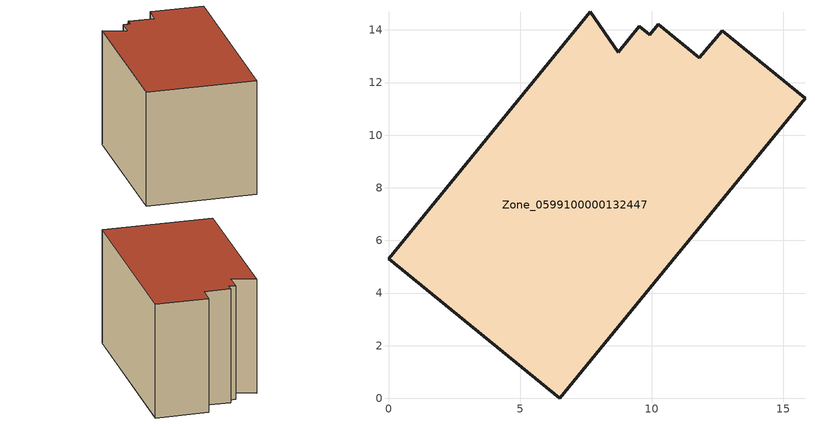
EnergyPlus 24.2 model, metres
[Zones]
Zone_0599100000132447
 floor ground (C_G): 0,5.31 7.66,14.69 8.74,13.14 9.53,14.13 9.92,13.82 10.25,14.22 11.81,12.94 12.69,13.97 15.83,11.41 6.51,0 z0
 wall outside (C_F): 6.51,0 15.83,11.41 12.69,13.97 11.81,12.94 10.25,14.22 9.92,13.82 9.53,14.13 8.74,13.14 7.66,14.69 0,5.31 6.51,0 z0:9.04
 roof outside (C_R): 7.66,14.69 0,5.31 6.51,0 15.83,11.41 12.69,13.97 11.81,12.94 10.25,14.22 9.92,13.82 9.53,14.13 8.74,13.14 z9.04
[BUILDING]
Pand.0599100000132447: North Axis=0; Terrain=City; Loads Convergence Tolerance Value=0.04; Temperature Convergence Tolerance Value=0.4; Solar Distribution=FullExterior; Maximum Number of Warmup Days=25; Minimum Number of Warmup Days=1
[Site:Location]
Rotterdam.The.Hague.AP_ZH_NLD Design_Conditions: Latitude=51.96; Longitude=4.45; Time Zone=1; Elevation=-4.5
[SITE:GROUNDTEMPERATURE:BUILDINGSURFACE]
18, 18, 18, 18, 18, 18, 18, 18, 18, 18, 18, 18
[MATERIAL] Thermal Absorptance=0.9; Solar Absorptance=0.7; Visible Absorptance=0.7
Name | Roughness | Thickness | Conductivity | Density | Specific Heat
G.TC.1946 | MediumSmooth | 0.15 | 1 | 540 | 1210
F.TC.1946 | Rough | 0.3 | 0.857143 | 1920 | 840
R.TC.1946 | MediumRough | 0.2 | 0.909091 | 1500 | 1000
[CONSTRUCTION]
C_G: G.TC.1946
C_F: F.TC.1946
C_R: R.TC.1946
[ZONE]
Zone_0599100000132447: Type=1; Multiplier=1; Ceiling Height=Autocalculate; Volume=Autocalculate; Floor Area=autocalculate; Part of Total Floor Area=Yes
[ZONEINFILTRATION:DESIGNFLOWRATE]
Infil_Zone_0599100000132447: Zone or ZoneList or Space or SpaceList=Zone_0599100000132447; Schedule=AlwaysOn; Design Flow Rate Calculation Method=Flow/Area; Flow Rate per Floor Area=0.003; Constant Term Coefficient=1; Temperature Term Coefficient=0; Velocity Term Coefficient=0; Velocity Squared Term Coefficient=0
[HVACTEMPLATE:ZONE:IDEALLOADSAIRSYSTEM]
Zone_0599100000132447: Maximum Heating Supply Air Temperature=50; Minimum Cooling Supply Air Temperature=13; Maximum Heating Supply Air Humidity Ratio=0.0156; Minimum Cooling Supply Air Humidity Ratio=0.0077; Heating Limit=NoLimit; Cooling Limit=NoLimit; Dehumidification Control Type=ConstantSensibleHeatRatio; Cooling Sensible Heat Ratio=0.7; Dehumidification Setpoint=60; Humidification Control Type=None; Humidification Setpoint=30; Outdoor Air Method=None; Outdoor Air Flow Rate per Person=0.00944; Outdoor Air Flow Rate per Zone Floor Area=0; Outdoor Air Flow Rate per Zone=0; Demand Controlled Ventilation Type=None; Outdoor Air Economizer Type=NoEconomizer; Heat Recovery Type=None; Sensible Heat Recovery Effectiveness=0.7; Latent Heat Recovery Effectiveness=0.65
[ZONECONTROL:THERMOSTAT]
ThermostatControl_Zone_0599100000132447: Zone or ZoneList=Zone_0599100000132447; Control Type Schedule=DualSetpointControlType; Control 1=Thermostat_Zone_0599100000132447; Temperature Difference Between Cutout And Setpoint=0
[THERMOSTATSETPOINT:DUALSETPOINT]
Thermostat_Zone_0599100000132447: Heating Setpoint Temperature Schedule=HeatingSetpoint_Zone_0599100000132447; Cooling Setpoint Temperature Schedule=CoolingSetpoint_Zone_0599100000132447
[SCHEDULE:COMPACT]
HeatingSetpoint_Zone_0599100000132447: Through: 12/31, For: AllDays, Until: 24:00, 21
CoolingSetpoint_Zone_0599100000132447: Through: 12/31, For: AllDays, Until: 24:00, 24
DualSetpointControlType: Through: 12/31, For: AllDays, Until: 24:00, 4
AlwaysOn: Through: 12/31, For: AllDays, Until: 24:00, 1
